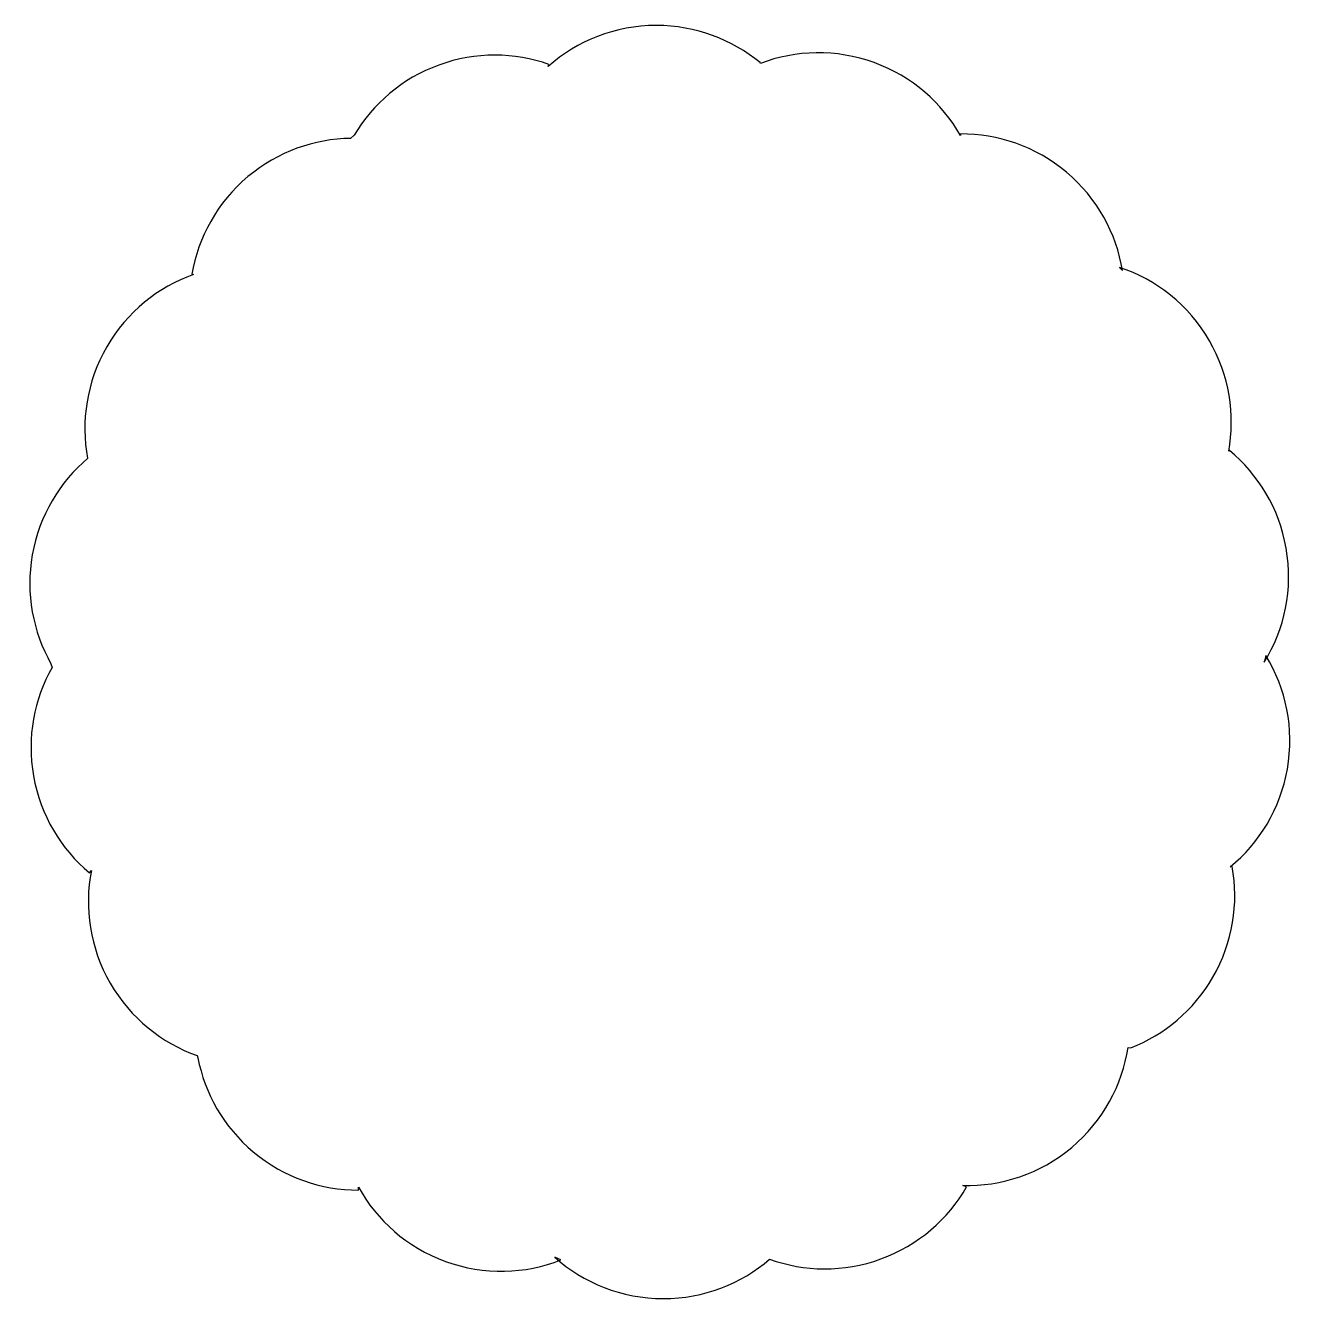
# Model space of a CAD drawing. Header units: centimetres. Extents: x -7.4 to 7.4, y -7.5 to 7.5.
import ezdxf

# ---------------------------------------------------------------- set-up
doc = ezdxf.new("R2010")
doc.units = ezdxf.units.CM
doc.header["$MEASUREMENT"] = 0
doc.layers.add('Camada 1', color=7, linetype='Continuous')

msp = doc.modelspace()

# ---------------------------------------------------------------- linework, layer by layer
at = {"layer": 'Camada 1'}
msp.add_open_spline([(-3.57792, 6.16511), (-3.36033, 6.53251), (-3.01899, 6.82974), (-2.58642, 6.9872), (-2.58642, 6.9872), (-2.15391, 7.14463), (-1.70147, 7.13635), (-1.29864, 6.99482), (-1.29864, 6.99482), (-1.29864, 6.99482), (-1.30639, 6.97201), (-1.30639, 6.97201), (-1.30639, 6.97201), (-0.96908, 7.26977), (-0.52598, 7.45043), (-0.04068, 7.45043), (-0.04068, 7.45043), (0.42067, 7.45043), (0.8438, 7.28716), (1.17426, 7.01527), (1.17426, 7.01527), (1.17426, 7.01527), (1.17738, 7.0063), (1.17738, 7.0063), (1.17738, 7.0063), (1.59127, 7.16336), (2.0613, 7.17833), (2.50995, 7.015), (2.50995, 7.015), (2.95464, 6.85315), (3.30283, 6.54367), (3.51934, 6.16201), (3.51934, 6.16201), (3.51934, 6.16201), (3.51934, 6.18127), (3.51934, 6.18127), (3.51934, 6.18127), (3.95651, 6.18347), (4.3967, 6.03657), (4.75783, 5.73352), (4.75783, 5.73352), (5.12203, 5.42795), (5.34375, 5.0156), (5.41566, 4.58073), (5.41566, 4.58073), (5.41566, 4.58073), (5.37994, 4.61909), (5.37994, 4.61909), (5.37994, 4.61909), (5.80841, 4.47637), (6.1883, 4.18237), (6.43184, 3.76046), (6.43184, 3.76046), (6.6669, 3.35327), (6.73534, 2.89562), (6.65827, 2.46649), (6.65827, 2.46649), (6.65827, 2.46649), (6.66597, 2.47562), (6.66597, 2.47562), (6.66597, 2.47562), (7.0039, 2.19611), (7.24803, 1.79958), (7.3301, 1.33386), (7.3301, 1.33386), (7.41495, 0.85258), (7.31198, 0.38168), (7.07385, -0.00371), (7.07385, -0.00371), (7.07385, -0.00371), (7.09412, 0.07413), (7.09412, 0.07413), (7.09412, 0.07413), (7.32796, -0.30944), (7.42842, -0.77645), (7.3442, -1.25366), (7.3442, -1.25366), (7.26181, -1.72107), (7.01625, -2.11874), (6.67647, -2.39843), (6.67647, -2.39843), (6.67647, -2.39843), (6.69872, -2.39396), (6.69872, -2.39396), (6.69872, -2.39396), (6.77638, -2.8237), (6.70806, -3.28217), (6.47255, -3.68992), (6.47255, -3.68992), (6.24654, -4.08145), (5.90314, -4.36286), (5.51243, -4.51542), (5.51243, -4.51542), (5.51243, -4.51542), (5.481, -4.51045), (5.481, -4.51045), (5.481, -4.51045), (5.41226, -4.95191), (5.18946, -5.3714), (4.82023, -5.68118), (4.82023, -5.68118), (4.44963, -5.99212), (3.99584, -6.13862), (3.5475, -6.12848), (3.5475, -6.12848), (3.5475, -6.12848), (3.59057, -6.14351), (3.59057, -6.14351), (3.59057, -6.14351), (3.37369, -6.52089), (3.02748, -6.82666), (2.58645, -6.98716), (2.58645, -6.98716), (2.14907, -7.14639), (1.69126, -7.13609), (1.2851, -6.98994), (1.2851, -6.98994), (1.2851, -6.98994), (1.28531, -6.99036), (1.28531, -6.99036), (1.28531, -6.99036), (0.95072, -7.27719), (0.51595, -7.45044), (0.04071, -7.45044), (0.04071, -7.45044), (-0.44734, -7.45044), (-0.89269, -7.2678), (-1.23072, -6.96705), (-1.23072, -6.96705), (-1.23072, -6.96705), (-1.15701, -6.99848), (-1.15701, -6.99848), (-1.15701, -6.99848), (-1.57585, -7.16289), (-2.05397, -7.18104), (-2.50998, -7.01502), (-2.50998, -7.01502), (-2.96046, -6.85106), (-3.31196, -6.53557), (-3.52783, -6.14697), (-3.52783, -6.14697), (-3.52783, -6.14697), (-3.52783, -6.18121), (-3.52783, -6.18121), (-3.52783, -6.18121), (-3.96222, -6.18142), (-4.3991, -6.03455), (-4.7579, -5.73348), (-4.7579, -5.73348), (-5.10781, -5.43987), (-5.32623, -5.04768), (-5.40658, -4.6316), (-5.40658, -4.6316), (-5.40658, -4.6316), (-5.4146, -4.60705), (-5.4146, -4.60705), (-5.4146, -4.60705), (-5.82888, -4.46034), (-6.19499, -4.17088), (-6.43195, -3.76044), (-6.43195, -3.76044), (-6.67179, -3.34507), (-6.73818, -2.87715), (-6.65357, -2.44054), (-6.65357, -2.44054), (-6.65357, -2.44054), (-6.67593, -2.46726), (-6.67593, -2.46726), (-6.67593, -2.46726), (-7.00875, -2.18826), (-7.24889, -1.79501), (-7.33022, -1.33381), (-7.33022, -1.33381), (-7.41018, -0.88029), (-7.32337, -0.43597), (-7.11384, -0.06381), (-7.11384, -0.06381), (-7.11384, -0.06381), (-7.12596, -0.01992), (-7.12596, -0.01992), (-7.12596, -0.01992), (-7.33697, 0.35304), (-7.4246, 0.79873), (-7.34437, 1.25368), (-7.34437, 1.25368), (-7.2633, 1.71345), (-7.02436, 2.10577), (-6.69312, 2.38464), (-6.69312, 2.38464), (-6.69312, 2.38464), (-6.6969, 2.38385), (-6.6969, 2.38385), (-6.6969, 2.38385), (-6.77747, 2.81652), (-6.71, 3.27896), (-6.47267, 3.68999), (-6.47267, 3.68999), (-6.23632, 4.09938), (-5.87154, 4.38838), (-5.4586, 4.53549), (-5.4586, 4.53549), (-5.4586, 4.53549), (-5.47638, 4.53835), (-5.47638, 4.53835), (-5.47638, 4.53835), (-5.40277, 4.96962), (-5.18169, 5.37801), (-4.82029, 5.68124), (-4.82029, 5.68124), (-4.46948, 5.97562), (-4.04403, 6.12259), (-3.61919, 6.12876), (-3.61919, 6.12876), (-3.61919, 6.12876), (-3.57792, 6.16511), (-3.57792, 6.16511)], degree=3, knots=[0, 0, 0, 0, 0.01818182, 0.01818182, 0.01818182, 0.01818182, 0.03636364, 0.03636364, 0.03636364, 0.03636364, 0.05454545, 0.05454545, 0.05454545, 0.05454545, 0.07272727, 0.07272727, 0.07272727, 0.07272727, 0.09090909, 0.09090909, 0.09090909, 0.09090909, 0.10909091, 0.10909091, 0.10909091, 0.10909091, 0.12727273, 0.12727273, 0.12727273, 0.12727273, 0.14545455, 0.14545455, 0.14545455, 0.14545455, 0.16363636, 0.16363636, 0.16363636, 0.16363636, 0.18181818, 0.18181818, 0.18181818, 0.18181818, 0.2, 0.2, 0.2, 0.2, 0.21818182, 0.21818182, 0.21818182, 0.21818182, 0.23636364, 0.23636364, 0.23636364, 0.23636364, 0.25454545, 0.25454545, 0.25454545, 0.25454545, 0.27272727, 0.27272727, 0.27272727, 0.27272727, 0.29090909, 0.29090909, 0.29090909, 0.29090909, 0.30909091, 0.30909091, 0.30909091, 0.30909091, 0.32727273, 0.32727273, 0.32727273, 0.32727273, 0.34545455, 0.34545455, 0.34545455, 0.34545455, 0.36363636, 0.36363636, 0.36363636, 0.36363636, 0.38181818, 0.38181818, 0.38181818, 0.38181818, 0.4, 0.4, 0.4, 0.4, 0.41818182, 0.41818182, 0.41818182, 0.41818182, 0.43636364, 0.43636364, 0.43636364, 0.43636364, 0.45454545, 0.45454545, 0.45454545, 0.45454545, 0.47272727, 0.47272727, 0.47272727, 0.47272727, 0.49090909, 0.49090909, 0.49090909, 0.49090909, 0.50909091, 0.50909091, 0.50909091, 0.50909091, 0.52727273, 0.52727273, 0.52727273, 0.52727273, 0.54545455, 0.54545455, 0.54545455, 0.54545455, 0.56363636, 0.56363636, 0.56363636, 0.56363636, 0.58181818, 0.58181818, 0.58181818, 0.58181818, 0.6, 0.6, 0.6, 0.6, 0.61818182, 0.61818182, 0.61818182, 0.61818182, 0.63636364, 0.63636364, 0.63636364, 0.63636364, 0.65454545, 0.65454545, 0.65454545, 0.65454545, 0.67272727, 0.67272727, 0.67272727, 0.67272727, 0.69090909, 0.69090909, 0.69090909, 0.69090909, 0.70909091, 0.70909091, 0.70909091, 0.70909091, 0.72727273, 0.72727273, 0.72727273, 0.72727273, 0.74545455, 0.74545455, 0.74545455, 0.74545455, 0.76363636, 0.76363636, 0.76363636, 0.76363636, 0.78181818, 0.78181818, 0.78181818, 0.78181818, 0.8, 0.8, 0.8, 0.8, 0.81818182, 0.81818182, 0.81818182, 0.81818182, 0.83636364, 0.83636364, 0.83636364, 0.83636364, 0.85454545, 0.85454545, 0.85454545, 0.85454545, 0.87272727, 0.87272727, 0.87272727, 0.87272727, 0.89090909, 0.89090909, 0.89090909, 0.89090909, 0.90909091, 0.90909091, 0.90909091, 0.90909091, 0.92727273, 0.92727273, 0.92727273, 0.92727273, 0.94545455, 0.94545455, 0.94545455, 0.94545455, 0.96363636, 0.96363636, 0.96363636, 0.96363636, 1, 1, 1, 1], dxfattribs=at)

doc.saveas('drawing.dxf')
